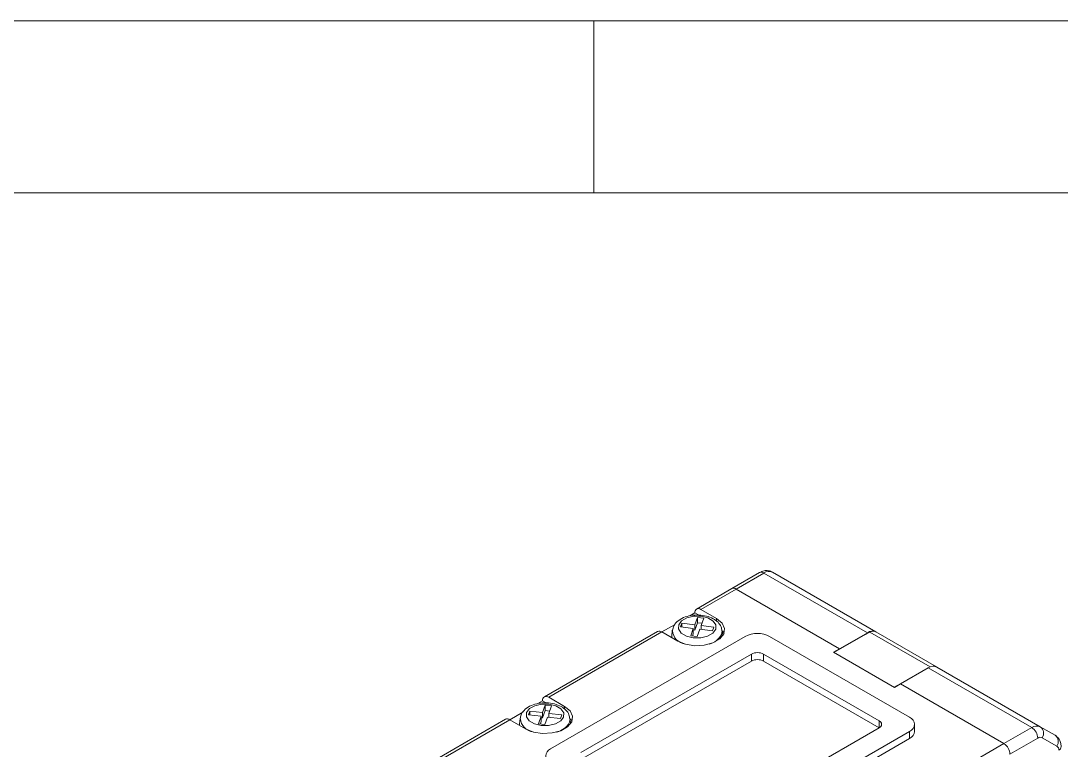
# Model space of a CAD drawing. Header units: inches. Extents: x 0.2 to 16.3, y 0.2 to 11.5.
# Drawn here: x 13.518 to 14.708, y 10.662 to 11.496 of the extents above; entities that cross this region are included whole.
import ezdxf

# ---------------------------------------------------------------- set-up
doc = ezdxf.new("R2010")
doc.units = ezdxf.units.IN
doc.header["$MEASUREMENT"] = 0

msp = doc.modelspace()

# ---------------------------------------------------------------- linework, layer by layer
at = {"color": 7, "linetype": 'Continuous', "lineweight": 18}
for p, q in [((16.3386, 11.4961), (0.1969, 11.4961)), ((14.1732, 11.2992), (14.1732, 11.4961)), ((16.1516, 11.2992), (0.3937, 11.2992)), ((14.3629, 10.8652), (14.3311, 10.8469)), ((14.3678, 10.8647), (14.336, 10.8464)), ((14.4861, 10.7964), (14.3678, 10.8647)), ((14.3777, 10.8657), (14.4956, 10.7976)), ((14.3311, 10.8469), (14.2907, 10.8235)), ((14.336, 10.8464), (14.2956, 10.8231)), ((14.336, 10.8464), (14.4543, 10.7781)), ((14.2887, 10.819), (14.2831, 10.8158)), ((14.2928, 10.8167), (14.2887, 10.819)), ((14.3137, 10.8126), (14.2956, 10.8231)), ((14.2661, 10.806), (14.2511, 10.7973)), ((14.2739, 10.8073), (14.2724, 10.8031)), ((14.2886, 10.8055), (14.2739, 10.8073)), ((14.2739, 10.8029), (14.2739, 10.8073)), ((14.2917, 10.814), (14.2886, 10.8055)), ((14.2917, 10.8079), (14.2886, 10.7994)), ((14.2886, 10.7994), (14.2886, 10.8055)), ((14.299, 10.8131), (14.2917, 10.814)), ((14.2917, 10.8079), (14.2917, 10.814)), ((14.2968, 10.8072), (14.2917, 10.8079)), ((14.2959, 10.8046), (14.299, 10.8131)), ((14.3105, 10.8029), (14.2959, 10.8046)), ((14.2959, 10.8002), (14.2959, 10.8046)), ((14.2462, 10.7978), (14.1167, 10.7231)), ((14.2511, 10.7973), (14.1217, 10.7226)), ((14.2511, 10.7973), (14.2692, 10.7869)), ((14.263, 10.7989), (14.2623, 10.7928)), ((14.2623, 10.7928), (14.2623, 10.7909)), ((14.263, 10.7989), (14.263, 10.7992)), ((14.2724, 10.8031), (14.287, 10.8013)), ((14.287, 10.8013), (14.284, 10.7929)), ((14.284, 10.7929), (14.2913, 10.792)), ((14.287, 10.7952), (14.2861, 10.7926)), ((14.287, 10.7952), (14.287, 10.8013)), ((14.2886, 10.7994), (14.287, 10.7996)), ((14.2913, 10.792), (14.2944, 10.8004)), ((14.2944, 10.8004), (14.309, 10.7986)), ((14.309, 10.7986), (14.3105, 10.8029)), ((14.3206, 10.7928), (14.3199, 10.7989)), ((14.3199, 10.7989), (14.32, 10.7984)), ((14.3222, 10.7957), (14.3209, 10.7982)), ((14.4477, 10.7739), (14.4824, 10.7935)), ((14.4543, 10.7781), (14.4861, 10.7964)), ((14.4824, 10.7935), (14.4888, 10.7971)), ((14.4956, 10.7976), (14.565, 10.7576)), ((14.3465, 10.7921), (14.1237, 10.6636)), ((14.5344, 10.6997), (14.3743, 10.7921)), ((14.3534, 10.772), (14.1585, 10.6595)), ((14.3534, 10.764), (14.3534, 10.772)), ((14.4996, 10.6957), (14.3673, 10.772)), ((14.3673, 10.772), (14.3673, 10.764)), ((14.4543, 10.7781), (14.4474, 10.774)), ((14.4474, 10.774), (14.517, 10.7339)), ((14.5167, 10.734), (14.4477, 10.7739)), ((14.4543, 10.7776), (14.4543, 10.7781)), ((14.3534, 10.764), (14.1585, 10.6515)), ((14.4996, 10.6877), (14.3673, 10.764)), ((14.5656, 10.7572), (14.565, 10.7576)), ((14.5656, 10.7572), (14.6839, 10.6889)), ((14.5239, 10.7379), (14.5557, 10.7563)), ((14.6741, 10.688), (14.5557, 10.7563)), ((14.5167, 10.734), (14.5284, 10.7405)), ((14.517, 10.7339), (14.5239, 10.7379)), ((14.5239, 10.7379), (14.6422, 10.6696)), ((14.1398, 10.7122), (14.1217, 10.7226)), ((14.1147, 10.7186), (14.1091, 10.7154)), ((14.1177, 10.7135), (14.1146, 10.7051)), ((14.1188, 10.7162), (14.1147, 10.7186)), ((14.125, 10.7127), (14.1177, 10.7135)), ((14.1177, 10.7074), (14.1177, 10.7135)), ((14.1219, 10.7042), (14.125, 10.7127)), ((14.0722, 10.6974), (13.9427, 10.6227)), ((14.0921, 10.7056), (14.0771, 10.6969)), ((14.089, 10.6984), (14.0884, 10.6923)), ((14.089, 10.6984), (14.0891, 10.6988)), ((14.0999, 10.7069), (14.0984, 10.7026)), ((14.0984, 10.7026), (14.1131, 10.7009)), ((14.1146, 10.7051), (14.0999, 10.7069)), ((14.0999, 10.7024), (14.0999, 10.7069)), ((14.1131, 10.7009), (14.11, 10.6924)), ((14.1131, 10.6948), (14.1131, 10.7009)), ((14.1146, 10.699), (14.1131, 10.6992)), ((14.1177, 10.7074), (14.1146, 10.699)), ((14.1146, 10.699), (14.1146, 10.7051)), ((14.1173, 10.6915), (14.1204, 10.7)), ((14.1229, 10.7068), (14.1177, 10.7074)), ((14.1204, 10.7), (14.135, 10.6982)), ((14.1366, 10.7024), (14.1219, 10.7042)), ((14.1219, 10.6998), (14.1219, 10.7042)), ((14.135, 10.6982), (14.1366, 10.7024)), ((14.1466, 10.6924), (14.146, 10.6984)), ((14.146, 10.6984), (14.146, 10.698)), ((14.1482, 10.6953), (14.1469, 10.6977)), ((14.0771, 10.6969), (13.9477, 10.6222)), ((14.0771, 10.6969), (14.0952, 10.6865)), ((14.0884, 10.6923), (14.0883, 10.6904)), ((14.11, 10.6924), (14.1173, 10.6915)), ((14.1131, 10.6948), (14.1121, 10.6921)), ((14.3047, 10.5752), (14.4996, 10.6877)), ((14.5401, 10.6836), (14.5401, 10.6917)), ((14.6422, 10.6696), (14.6741, 10.688)), ((14.6839, 10.6889), (14.7008, 10.6792)), ((14.3117, 10.5551), (14.5344, 10.6836)), ((14.3117, 10.547), (14.5344, 10.6756)), ((14.5344, 10.6756), (14.5344, 10.6836)), ((14.681, 10.6759), (14.6492, 10.6575)), ((14.7028, 10.6666), (14.6859, 10.6764)), ((14.6019, 10.6463), (14.6422, 10.6696))]:
    msp.add_line(p, q, dxfattribs=at)
at = {"color": 8, "linetype": 'Continuous', "lineweight": 18}
for p, q in [((14.3137, 10.8094), (14.3137, 10.8126)), ((14.32, 10.7984), (14.3194, 10.7945)), ((14.4888, 10.7971), (14.5578, 10.7573)), ((14.1398, 10.709), (14.1398, 10.7122)), ((14.146, 10.698), (14.1454, 10.694)), ((14.4996, 10.6877), (14.4996, 10.6957))]:
    msp.add_line(p, q, dxfattribs=at)
at = {"color": 7, "linetype": 'Continuous', "lineweight": 18, "flags": 128}
for points in [[(14.2692, 10.7869), (14.2782, 10.7833), (14.2887, 10.7816), (14.2996, 10.7822), (14.3095, 10.7849), (14.3173, 10.7893), (14.3219, 10.7951), (14.3228, 10.8013), (14.32, 10.8074), (14.3137, 10.8126)], [(14.3127, 10.8004), (14.3128, 10.8053), (14.3096, 10.8098), (14.3037, 10.8133), (14.2959, 10.8152), (14.2875, 10.8153), (14.2796, 10.8134), (14.2736, 10.81), (14.2703, 10.8055), (14.2702, 10.8007), (14.2733, 10.7961), (14.2793, 10.7926), (14.287, 10.7907), (14.2955, 10.7907), (14.3033, 10.7925), (14.3094, 10.7959), (14.3127, 10.8004)], [(14.0952, 10.6865), (14.1042, 10.6828), (14.1147, 10.6812), (14.1256, 10.6818), (14.1355, 10.6844), (14.1433, 10.6889), (14.1479, 10.6946), (14.1489, 10.7009), (14.146, 10.707), (14.1398, 10.7122)], [(14.1387, 10.7), (14.1388, 10.7048), (14.1356, 10.7094), (14.1297, 10.7129), (14.1219, 10.7148), (14.1135, 10.7148), (14.1056, 10.713), (14.0996, 10.7096), (14.0963, 10.7051), (14.0962, 10.7002), (14.0993, 10.6957), (14.1053, 10.6922), (14.113, 10.6903), (14.1215, 10.6902), (14.1293, 10.6921), (14.1354, 10.6955), (14.1387, 10.7)]]:
    msp.add_lwpolyline(points, dxfattribs=at)
at = {"color": 8, "linetype": 'Continuous', "lineweight": 18}
for centre, radius, start, end in [((14.3649, 10.8607), 0.00495, 54.3824, 114.3071), ((14.2802, 10.8004), 0.0172, 185.2101, 262.609), ((14.2999, 10.8049), 0.0221, 283.4446, 331.9569), ((14.1062, 10.7), 0.0172, 185.2101, 262.609), ((14.1259, 10.7044), 0.0221, 283.4446, 331.9569), ((14.7031, 10.6665), 0.00472, 292.7367, 355.9673)]:
    msp.add_arc(centre, radius, start, end, dxfattribs=at)
at = {"color": 7, "linetype": 'Continuous', "lineweight": 18}
for centre, radius, start, end in [((14.3736, 10.8567), 0.0099, 65.686, 125.6182), ((14.3331, 10.8423), 0.00495, 54.3824, 114.3071), ((14.2929, 10.8197), 0.0043, 50.7967, 189.214), ((14.2482, 10.7933), 0.00495, 54.3824, 114.3071), ((14.3604, 10.7653), 0.0303, 62.6097, 117.3903), ((14.4919, 10.7884), 0.0099, 65.686, 125.6182), ((14.3604, 10.7586), 0.0151, 62.6097, 117.3903), ((14.3604, 10.7506), 0.0151, 62.6097, 117.3903), ((14.5615, 10.7482), 0.0099, 65.686, 125.6182), ((14.1189, 10.7193), 0.0043, 50.7967, 189.214), ((14.0742, 10.6929), 0.00495, 54.3824, 114.3071), ((14.5313, 10.6917), 0.00859, 290.7834, 69.2166), ((14.498, 10.6917), 0.0043, 290.7834, 69.2166), ((14.6798, 10.6799), 0.0099, 65.686, 125.6182), ((14.6659, 10.6752), 0.0151, 2.6055, 57.3945), ((14.6785, 10.6816), 0.00908, 324.8149, 53.6488), ((14.5303, 10.6846), 0.0099, 294.3747, 354.3052), ((14.6839, 10.6719), 0.00495, 65.686, 125.6182), ((14.6954, 10.6719), 0.00908, 324.8149, 53.6488), ((14.1268, 10.6555), 0.00859, 110.7834, 249.2166), ((14.6341, 10.6568), 0.0151, 2.6055, 57.3945), ((14.7, 10.6626), 0.00495, 354.3796, 54.302)]:
    msp.add_arc(centre, radius, start, end, dxfattribs=at)
for points, knots in [([(14.3777, 10.8657), (14.3761, 10.8664), (14.373, 10.8677), (14.3677, 10.8675), (14.3646, 10.866), (14.3629, 10.8652)], [0, 0, 0, 0, 0.3324916, 0.6449729, 1, 1, 1, 1]), ([(14.3197, 10.7985), (14.3195, 10.8001), (14.3191, 10.8038), (14.3154, 10.8086), (14.3098, 10.8128), (14.3022, 10.8157), (14.2933, 10.817), (14.284, 10.8164), (14.2754, 10.814), (14.2687, 10.8098), (14.2644, 10.8048), (14.2636, 10.801), (14.2633, 10.7994)], [0, 0, 0, 0, 0.07302, 0.166669, 0.265637, 0.373822, 0.485185, 0.596773, 0.709929, 0.826658, 0.92505, 1, 1, 1, 1]), ([(14.4888, 10.7971), (14.4902, 10.7977), (14.4928, 10.7988), (14.4947, 10.798), (14.4956, 10.7976)], [0, 0, 0, 0, 0.557682, 1, 1, 1, 1]), ([(14.565, 10.7576), (14.5639, 10.7581), (14.5628, 10.7587), (14.5614, 10.7581), (14.5613, 10.7581)], [0, 0, 0, 0, 0.947374, 1, 1, 1, 1]), ([(14.1457, 10.698), (14.1455, 10.6996), (14.1451, 10.7033), (14.1414, 10.7082), (14.1358, 10.7124), (14.1282, 10.7153), (14.1193, 10.7166), (14.11, 10.716), (14.1014, 10.7135), (14.0948, 10.7094), (14.0904, 10.7043), (14.0896, 10.7005), (14.0893, 10.6989)], [0, 0, 0, 0, 0.07302, 0.166669, 0.265637, 0.373822, 0.485185, 0.596773, 0.709929, 0.826658, 0.92505, 1, 1, 1, 1]), ([(14.7078, 10.6661), (14.7076, 10.6677), (14.7074, 10.6711), (14.7051, 10.6759), (14.7022, 10.6781), (14.7008, 10.6792)], [0, 0, 0, 0, 0.307719, 0.656312, 1, 1, 1, 1])]:
    msp.add_open_spline(points, degree=3, knots=knots, dxfattribs=at)

doc.saveas('drawing.dxf')
